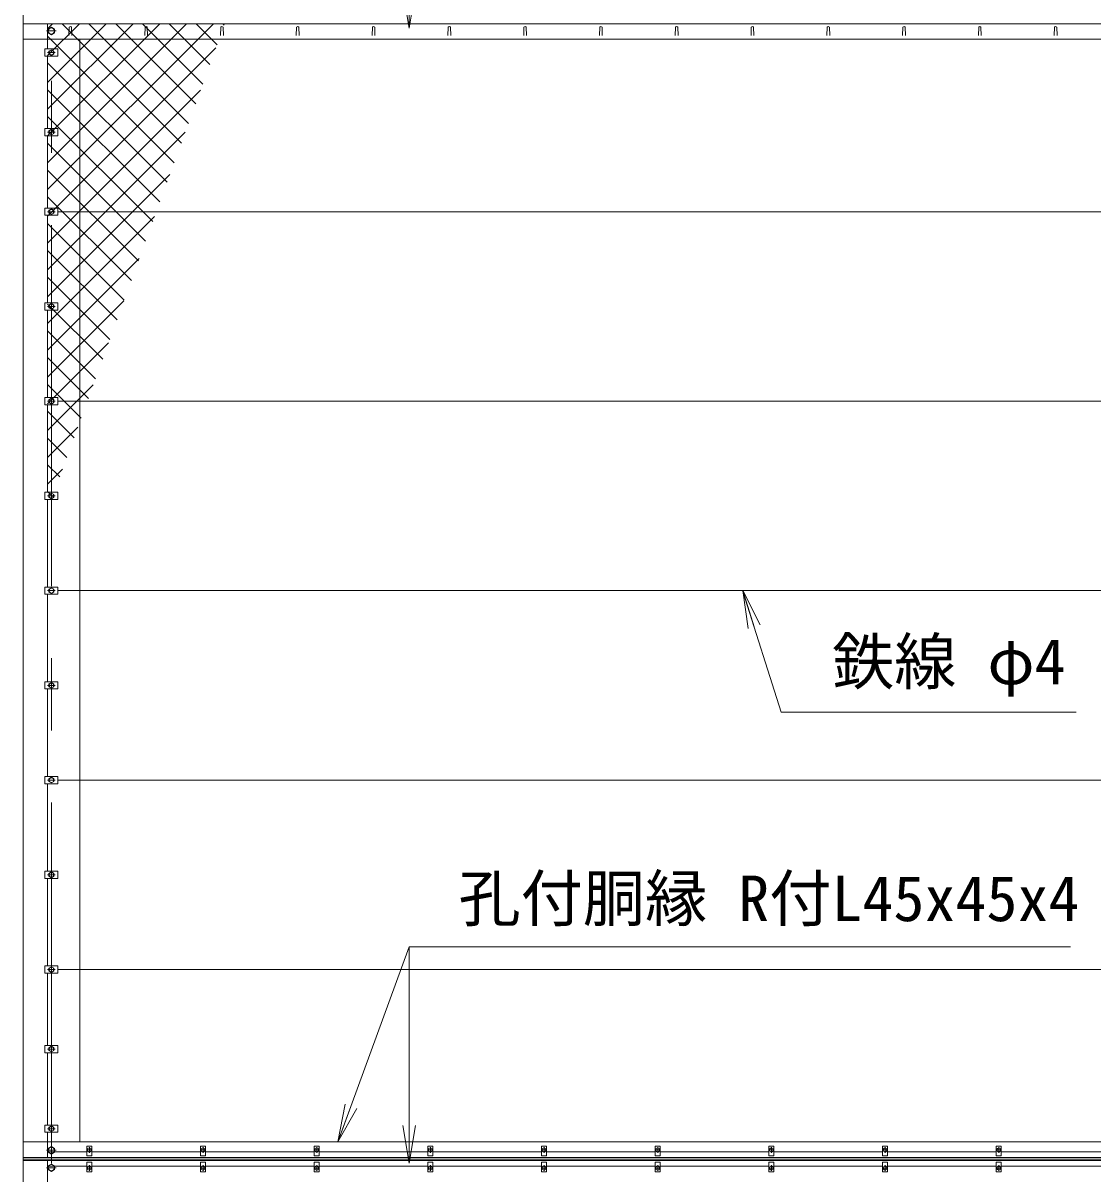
# Model space of a CAD drawing. Units: millimetres at full size; details may follow other scales. Extents: x -10500 to 10500, y -7425 to 7425.
# Drawn here: x -8222 to -5398, y -254 to 2784 of the extents above; entities that cross this region are included whole.
import ezdxf
from ezdxf.enums import TextEntityAlignment as Align

# ---------------------------------------------------------------- set-up
doc = ezdxf.new("R2010")
doc.units = ezdxf.units.MM
doc.header["$LTSCALE"] = 30
doc.linetypes.add('USER1', pattern=[50.8, 31.75, -6.35, 6.35, -6.35])
for name, color, linetype, lineweight in [('0-0_D-STR-TXT', 7, 'Continuous', 13), ('0-2_D-BMK', 2, 'USER1', 13), ('0-3_D-STR3', 3, 'Continuous', 13), ('0-7_D-STR1', 1, 'Continuous', 18), ('0-8_0', 7, 'Continuous', 18), ('0-B_D-STR2', 7, 'Continuous', 13)]:
    doc.layers.add(name, color=color, linetype=linetype, lineweight=lineweight)
doc.styles.add('ＭＳ ゴシック', font='')
doc.styles.get('ＭＳ ゴシック').set_extended_font_data('MS Gothic')

# ---------------------------------------------------------------- blocks, each defined once
blk = doc.blocks.new('_Open')
at = {"layer": '0-8_0'}
blk.add_line((-30, 5), (0, 0), dxfattribs=at)
blk.add_lwpolyline([(-30, -5), (0, 0), (-30, 0)], dxfattribs=at)

msp = doc.modelspace()

# ---------------------------------------------------------------- linework, layer by layer
at = {"layer": '0-0_D-STR-TXT'}
for p, q in [((-7202.6, 3345.94), (-7202.6, 2772.02)), ((-7202.6, 345.94), (-7202.6, -223.55))]:
    msp.add_line(p, q, dxfattribs=at)
for points in [[(-5442.78, 965.31), (-6221.1, 965.31), (-6322.06, 1283.8)], [(-5457.9, 345.94), (-7202.6, 345.94), (-7390.1, -167.42)]]:
    msp.add_lwpolyline(points, dxfattribs=at)
at = {"layer": '0-2_D-BMK'}
for p, q in [((-8146.86, -3274.3), (-8146.86, 5845.7)), ((-8134.11, 2762.7), (-8159.61, 2762.7)), ((-8156.86, 2705.7), (-8136.86, 2705.7)), ((-8156.86, 2495.7), (-8136.86, 2495.7)), ((-8156.86, 2285.7), (-8136.86, 2285.7)), ((-8156.86, 2035.7), (-8136.86, 2035.7)), ((-8156.86, 1785.7), (-8136.86, 1785.7)), ((-8156.86, 1535.7), (-8136.86, 1535.7)), ((-8156.86, 1285.7), (-8136.86, 1285.7)), ((-8156.86, 1035.7), (-8136.86, 1035.7)), ((-8156.86, 785.7), (-8136.86, 785.7)), ((-8156.86, 535.7), (-8136.86, 535.7)), ((-8156.86, 285.7), (-8136.86, 285.7)), ((-8156.86, 75.7), (-8136.86, 75.7)), ((-8156.86, -134.3), (-8136.86, -134.3)), ((-8134.11, -191.3), (-8159.61, -191.3)), ((-8054.3, -190.3), (-8039.42, -190.3)), ((-8046.86, -197.74), (-8046.86, -182.86)), ((-7754.3, -190.3), (-7739.42, -190.3)), ((-7746.86, -197.74), (-7746.86, -182.86)), ((-7454.3, -190.3), (-7439.42, -190.3)), ((-7446.86, -197.74), (-7446.86, -182.86)), ((-7154.3, -190.3), (-7139.42, -190.3)), ((-7146.86, -197.74), (-7146.86, -182.86)), ((-6854.3, -190.3), (-6839.42, -190.3)), ((-6846.86, -197.74), (-6846.86, -182.86)), ((-6554.3, -190.3), (-6539.42, -190.3)), ((-6546.86, -197.74), (-6546.86, -182.86)), ((-6254.3, -190.3), (-6239.42, -190.3)), ((-6246.86, -197.74), (-6246.86, -182.86)), ((-5954.3, -190.3), (-5939.42, -190.3)), ((-5946.86, -197.74), (-5946.86, -182.86)), ((-5654.3, -190.3), (-5639.42, -190.3)), ((-5646.86, -197.74), (-5646.86, -182.86)), ((-8134.11, -237.3), (-8159.61, -237.3)), ((-8054.3, -238.3), (-8039.42, -238.3)), ((-8046.86, -230.86), (-8046.86, -245.74)), ((-7754.3, -238.3), (-7739.42, -238.3)), ((-7746.86, -230.86), (-7746.86, -245.74)), ((-7454.3, -238.3), (-7439.42, -238.3)), ((-7446.86, -230.86), (-7446.86, -245.74)), ((-7154.3, -238.3), (-7139.42, -238.3)), ((-7146.86, -230.86), (-7146.86, -245.74)), ((-6854.3, -238.3), (-6839.42, -238.3)), ((-6846.86, -230.86), (-6846.86, -245.74)), ((-6554.3, -238.3), (-6539.42, -238.3)), ((-6546.86, -230.86), (-6546.86, -245.74)), ((-6254.3, -238.3), (-6239.42, -238.3)), ((-6246.86, -230.86), (-6246.86, -245.74)), ((-5954.3, -238.3), (-5939.42, -238.3)), ((-5946.86, -230.86), (-5946.86, -245.74)), ((-5654.3, -238.3), (-5639.42, -238.3)), ((-5646.86, -230.86), (-5646.86, -245.74))]:
    msp.add_line(p, q, dxfattribs=at)
at = {"layer": '0-3_D-STR3'}
for p, q in [((-8156.86, 2715.2), (-8156.86, 2780.7)), ((-8146.86, 2752.89), (-8155.36, 2757.8)), ((-8138.36, 2757.8), (-8146.86, 2752.89)), ((-8164.06, 2715.2), (-8129.66, 2715.2)), ((-8164.06, 2715.2), (-8164.06, 2696.2)), ((-8153.36, 2709.46), (-8146.86, 2713.21)), ((-8153.36, 2701.95), (-8153.36, 2709.46)), ((-8146.86, 2713.21), (-8140.36, 2709.46)), ((-8140.36, 2709.46), (-8140.36, 2701.95)), ((-8129.66, 2715.2), (-8129.66, 2696.2)), ((-8164.06, 2696.2), (-8129.66, 2696.2)), ((-8156.86, 2505.2), (-8156.86, 2696.2)), ((-8146.86, 2698.2), (-8153.36, 2701.95)), ((-8140.36, 2701.95), (-8146.86, 2698.2)), ((-8164.06, 2505.2), (-8129.66, 2505.2)), ((-8164.06, 2505.2), (-8164.06, 2486.2)), ((-8153.36, 2499.46), (-8146.86, 2503.21)), ((-8153.36, 2491.95), (-8153.36, 2499.46)), ((-8146.86, 2488.2), (-8153.36, 2491.95)), ((-8146.86, 2503.21), (-8140.36, 2499.46)), ((-8140.36, 2491.95), (-8146.86, 2488.2)), ((-8140.36, 2499.46), (-8140.36, 2491.95)), ((-8129.66, 2505.2), (-8129.66, 2486.2)), ((-8164.06, 2486.2), (-8129.66, 2486.2)), ((-8156.86, 2295.2), (-8156.86, 2486.2)), ((-8164.06, 2295.2), (-8129.66, 2295.2)), ((-8164.06, 2295.2), (-8164.06, 2276.2)), ((-8153.36, 2289.46), (-8146.86, 2293.21)), ((-8153.36, 2281.95), (-8153.36, 2289.46)), ((-8146.86, 2278.2), (-8153.36, 2281.95)), ((-8146.86, 2293.21), (-8140.36, 2289.46)), ((-8140.36, 2281.95), (-8146.86, 2278.2)), ((-8140.36, 2289.46), (-8140.36, 2281.95)), ((-8129.66, 2295.2), (-8129.66, 2276.2)), ((-8129.66, 2285.7), (-5156.36, 2285.7)), ((-8164.06, 2276.2), (-8129.66, 2276.2)), ((-8156.86, 2045.2), (-8156.86, 2276.2)), ((-8164.06, 2045.2), (-8129.66, 2045.2)), ((-8164.06, 2045.2), (-8164.06, 2026.2)), ((-8153.36, 2039.46), (-8146.86, 2043.21)), ((-8153.36, 2031.95), (-8153.36, 2039.46)), ((-8146.86, 2043.21), (-8140.36, 2039.46)), ((-8140.36, 2039.46), (-8140.36, 2031.95)), ((-8129.66, 2045.2), (-8129.66, 2026.2)), ((-8164.06, 2026.2), (-8129.66, 2026.2)), ((-8156.86, 1795.2), (-8156.86, 2026.2)), ((-8146.86, 2028.2), (-8153.36, 2031.95)), ((-8140.36, 2031.95), (-8146.86, 2028.2)), ((-8164.06, 1795.2), (-8129.66, 1795.2)), ((-8164.06, 1795.2), (-8164.06, 1776.2)), ((-8153.36, 1789.46), (-8146.86, 1793.21)), ((-8146.86, 1793.21), (-8140.36, 1789.46)), ((-8129.66, 1795.2), (-8129.66, 1776.2)), ((-8164.06, 1776.2), (-8129.66, 1776.2)), ((-8156.86, 1545.2), (-8156.86, 1776.2)), ((-8153.36, 1781.95), (-8153.36, 1789.46)), ((-8146.86, 1778.2), (-8153.36, 1781.95)), ((-8140.36, 1781.95), (-8146.86, 1778.2)), ((-8140.36, 1789.46), (-8140.36, 1781.95)), ((-8129.66, 1785.7), (-5156.36, 1785.7)), ((-8164.06, 1545.2), (-8129.66, 1545.2)), ((-8164.06, 1545.2), (-8164.06, 1526.2)), ((-8164.06, 1526.2), (-8129.66, 1526.2)), ((-8156.86, 1295.2), (-8156.86, 1526.2)), ((-8153.36, 1539.46), (-8146.86, 1543.21)), ((-8153.36, 1531.95), (-8153.36, 1539.46)), ((-8146.86, 1528.2), (-8153.36, 1531.95)), ((-8146.86, 1543.21), (-8140.36, 1539.46)), ((-8140.36, 1531.95), (-8146.86, 1528.2)), ((-8140.36, 1539.46), (-8140.36, 1531.95)), ((-8129.66, 1545.2), (-8129.66, 1526.2)), ((-8164.06, 1295.2), (-8129.66, 1295.2)), ((-8164.06, 1295.2), (-8164.06, 1276.2)), ((-8164.06, 1276.2), (-8129.66, 1276.2)), ((-8156.86, 1045.2), (-8156.86, 1276.2)), ((-8153.36, 1289.46), (-8146.86, 1293.21)), ((-8153.36, 1281.95), (-8153.36, 1289.46)), ((-8146.86, 1278.2), (-8153.36, 1281.95)), ((-8146.86, 1293.21), (-8140.36, 1289.46)), ((-8140.36, 1281.95), (-8146.86, 1278.2)), ((-8140.36, 1289.46), (-8140.36, 1281.95)), ((-8129.66, 1295.2), (-8129.66, 1276.2)), ((-8129.66, 1285.7), (-5156.36, 1285.7)), ((-8164.06, 1045.2), (-8129.66, 1045.2)), ((-8164.06, 1045.2), (-8164.06, 1026.2)), ((-8153.36, 1039.46), (-8146.86, 1043.21)), ((-8153.36, 1031.95), (-8153.36, 1039.46)), ((-8146.86, 1043.21), (-8140.36, 1039.46)), ((-8140.36, 1039.46), (-8140.36, 1031.95)), ((-8129.66, 1045.2), (-8129.66, 1026.2)), ((-8164.06, 1026.2), (-8129.66, 1026.2)), ((-8156.86, 795.2), (-8156.86, 1026.2)), ((-8146.86, 1028.2), (-8153.36, 1031.95)), ((-8140.36, 1031.95), (-8146.86, 1028.2)), ((-8164.06, 795.2), (-8129.66, 795.2)), ((-8164.06, 795.2), (-8164.06, 776.2)), ((-8153.36, 789.46), (-8146.86, 793.21)), ((-8146.86, 793.21), (-8140.36, 789.46)), ((-8129.66, 795.2), (-8129.66, 776.2)), ((-8164.06, 776.2), (-8129.66, 776.2)), ((-8156.86, 545.2), (-8156.86, 776.2)), ((-8153.36, 781.95), (-8153.36, 789.46)), ((-8146.86, 778.2), (-8153.36, 781.95)), ((-8140.36, 781.95), (-8146.86, 778.2)), ((-8140.36, 789.46), (-8140.36, 781.95)), ((-8129.66, 785.7), (-5156.36, 785.7)), ((-8164.06, 545.2), (-8129.66, 545.2)), ((-8164.06, 545.2), (-8164.06, 526.2)), ((-8164.06, 526.2), (-8129.66, 526.2)), ((-8156.86, 295.2), (-8156.86, 526.2)), ((-8153.36, 539.46), (-8146.86, 543.21)), ((-8153.36, 531.95), (-8153.36, 539.46)), ((-8146.86, 528.2), (-8153.36, 531.95)), ((-8146.86, 543.21), (-8140.36, 539.46)), ((-8140.36, 531.95), (-8146.86, 528.2)), ((-8140.36, 539.46), (-8140.36, 531.95)), ((-8129.66, 545.2), (-8129.66, 526.2)), ((-8164.06, 295.2), (-8129.66, 295.2)), ((-8164.06, 295.2), (-8164.06, 276.2)), ((-8164.06, 276.2), (-8129.66, 276.2)), ((-8156.86, 85.2), (-8156.86, 276.2)), ((-8153.36, 289.46), (-8146.86, 293.21)), ((-8153.36, 281.95), (-8153.36, 289.46)), ((-8146.86, 278.2), (-8153.36, 281.95)), ((-8146.86, 293.21), (-8140.36, 289.46)), ((-8140.36, 281.95), (-8146.86, 278.2)), ((-8140.36, 289.46), (-8140.36, 281.95)), ((-8129.66, 295.2), (-8129.66, 276.2)), ((-8129.66, 285.7), (-5156.36, 285.7)), ((-8164.06, 85.2), (-8129.66, 85.2)), ((-8164.06, 85.2), (-8164.06, 66.2)), ((-8164.06, 66.2), (-8129.66, 66.2)), ((-8156.86, -124.8), (-8156.86, 66.2)), ((-8153.36, 79.46), (-8146.86, 83.21)), ((-8153.36, 71.95), (-8153.36, 79.46)), ((-8146.86, 68.2), (-8153.36, 71.95)), ((-8146.86, 83.21), (-8140.36, 79.46)), ((-8140.36, 71.95), (-8146.86, 68.2)), ((-8140.36, 79.46), (-8140.36, 71.95)), ((-8129.66, 85.2), (-8129.66, 66.2)), ((-8164.06, -124.8), (-8129.66, -124.8)), ((-8164.06, -124.8), (-8164.06, -143.8)), ((-8164.06, -143.8), (-8129.66, -143.8)), ((-8156.86, -209.3), (-8156.86, -143.8)), ((-8153.36, -130.54), (-8146.86, -126.79)), ((-8153.36, -138.05), (-8153.36, -130.54)), ((-8146.86, -141.8), (-8153.36, -138.05)), ((-8146.86, -126.79), (-8140.36, -130.54)), ((-8140.36, -138.05), (-8146.86, -141.8)), ((-8140.36, -130.54), (-8140.36, -138.05)), ((-8129.66, -124.8), (-8129.66, -143.8)), ((-8053.36, -206.3), (-8053.36, -180.3)), ((-8040.36, -180.3), (-8053.36, -180.3)), ((-8040.36, -206.3), (-8040.36, -180.3)), ((-7753.36, -206.3), (-7753.36, -180.3)), ((-7740.36, -180.3), (-7753.36, -180.3)), ((-7740.36, -206.3), (-7740.36, -180.3)), ((-7453.36, -206.3), (-7453.36, -180.3)), ((-7440.36, -180.3), (-7453.36, -180.3)), ((-7440.36, -206.3), (-7440.36, -180.3)), ((-7153.36, -206.3), (-7153.36, -180.3)), ((-7140.36, -180.3), (-7153.36, -180.3)), ((-7140.36, -206.3), (-7140.36, -180.3)), ((-6853.36, -206.3), (-6853.36, -180.3)), ((-6840.36, -180.3), (-6853.36, -180.3)), ((-6840.36, -206.3), (-6840.36, -180.3)), ((-6553.36, -206.3), (-6553.36, -180.3)), ((-6540.36, -180.3), (-6553.36, -180.3)), ((-6540.36, -206.3), (-6540.36, -180.3)), ((-6253.36, -206.3), (-6253.36, -180.3)), ((-6240.36, -180.3), (-6253.36, -180.3)), ((-6240.36, -206.3), (-6240.36, -180.3)), ((-5953.36, -206.3), (-5953.36, -180.3)), ((-5940.36, -180.3), (-5953.36, -180.3)), ((-5940.36, -206.3), (-5940.36, -180.3)), ((-5653.36, -206.3), (-5653.36, -180.3)), ((-5640.36, -180.3), (-5653.36, -180.3)), ((-5640.36, -206.3), (-5640.36, -180.3)), ((-8156.86, -195.3), (-8053.36, -195.3)), ((-8146.86, -201.11), (-8155.36, -196.2)), ((-8138.36, -196.2), (-8146.86, -201.11)), ((-8040.36, -206.3), (-8053.36, -206.3)), ((-8040.36, -195.3), (-7753.36, -195.3)), ((-7740.36, -206.3), (-7753.36, -206.3)), ((-7740.36, -195.3), (-7453.36, -195.3)), ((-7440.36, -206.3), (-7453.36, -206.3)), ((-7440.36, -195.3), (-7153.36, -195.3)), ((-7140.36, -206.3), (-7153.36, -206.3)), ((-7140.36, -195.3), (-6853.36, -195.3)), ((-6840.36, -206.3), (-6853.36, -206.3)), ((-6840.36, -195.3), (-6553.36, -195.3)), ((-6540.36, -206.3), (-6553.36, -206.3)), ((-6540.36, -195.3), (-6253.36, -195.3)), ((-6240.36, -206.3), (-6253.36, -206.3)), ((-6240.36, -195.3), (-5953.36, -195.3)), ((-5940.36, -206.3), (-5953.36, -206.3)), ((-5940.36, -195.3), (-5653.36, -195.3)), ((-5640.36, -206.3), (-5653.36, -206.3)), ((-5640.36, -195.3), (-5353.36, -195.3)), ((-8156.86, -284.8), (-8156.86, -219.3)), ((-8156.86, -233.3), (-8053.36, -233.3)), ((-8146.86, -247.11), (-8155.36, -242.2)), ((-8138.36, -242.2), (-8146.86, -247.11)), ((-8053.36, -222.3), (-8053.36, -248.3)), ((-8040.36, -222.3), (-8053.36, -222.3)), ((-8040.36, -222.3), (-8040.36, -248.3)), ((-8040.36, -233.3), (-7753.36, -233.3)), ((-7753.36, -222.3), (-7753.36, -248.3)), ((-7740.36, -222.3), (-7753.36, -222.3)), ((-7740.36, -222.3), (-7740.36, -248.3)), ((-7740.36, -233.3), (-7453.36, -233.3)), ((-7453.36, -222.3), (-7453.36, -248.3)), ((-7440.36, -222.3), (-7453.36, -222.3)), ((-7440.36, -222.3), (-7440.36, -248.3)), ((-7440.36, -233.3), (-7153.36, -233.3)), ((-7153.36, -222.3), (-7153.36, -248.3)), ((-7140.36, -222.3), (-7153.36, -222.3)), ((-7140.36, -222.3), (-7140.36, -248.3)), ((-7140.36, -233.3), (-6853.36, -233.3)), ((-6853.36, -222.3), (-6853.36, -248.3)), ((-6840.36, -222.3), (-6853.36, -222.3)), ((-6840.36, -222.3), (-6840.36, -248.3)), ((-6840.36, -233.3), (-6553.36, -233.3)), ((-6553.36, -222.3), (-6553.36, -248.3)), ((-6540.36, -222.3), (-6553.36, -222.3)), ((-6540.36, -222.3), (-6540.36, -248.3)), ((-6540.36, -233.3), (-6253.36, -233.3)), ((-6253.36, -222.3), (-6253.36, -248.3)), ((-6240.36, -222.3), (-6253.36, -222.3)), ((-6240.36, -222.3), (-6240.36, -248.3)), ((-6240.36, -233.3), (-5953.36, -233.3)), ((-5953.36, -222.3), (-5953.36, -248.3)), ((-5940.36, -222.3), (-5953.36, -222.3)), ((-5940.36, -222.3), (-5940.36, -248.3)), ((-5940.36, -233.3), (-5653.36, -233.3)), ((-5653.36, -222.3), (-5653.36, -248.3)), ((-5640.36, -222.3), (-5653.36, -222.3)), ((-5640.36, -222.3), (-5640.36, -248.3)), ((-5640.36, -233.3), (-5353.36, -233.3)), ((-8040.36, -248.3), (-8053.36, -248.3)), ((-7740.36, -248.3), (-7753.36, -248.3)), ((-7440.36, -248.3), (-7453.36, -248.3)), ((-7140.36, -248.3), (-7153.36, -248.3)), ((-6840.36, -248.3), (-6853.36, -248.3)), ((-6540.36, -248.3), (-6553.36, -248.3)), ((-6240.36, -248.3), (-6253.36, -248.3)), ((-5940.36, -248.3), (-5953.36, -248.3)), ((-5640.36, -248.3), (-5653.36, -248.3))]:
    msp.add_line(p, q, dxfattribs=at)
for points in [[(-8155.36, 2757.8), (-8155.36, 2767.61), (-8146.86, 2772.52)], [(-8146.86, 2772.52), (-8138.36, 2767.61), (-8138.36, 2757.8)], [(-8155.36, -196.2), (-8155.36, -186.39), (-8146.86, -181.48)], [(-8146.86, -181.48), (-8138.36, -186.39), (-8138.36, -196.2)], [(-8155.36, -242.2), (-8155.36, -232.39), (-8146.86, -227.48)], [(-8146.86, -227.48), (-8138.36, -232.39), (-8138.36, -242.2)]]:
    msp.add_lwpolyline(points, dxfattribs=at)
for centre, radius in [((-8146.86, 2762.7), 8.25), ((-8146.86, 2705.7), 6.25), ((-8146.86, 2495.7), 6.25), ((-8146.86, 2285.7), 6.25), ((-8146.86, 2035.7), 6.25), ((-8146.86, 1785.7), 6.25), ((-8146.86, 1535.7), 6.25), ((-8146.86, 1285.7), 6.25), ((-8146.86, 1035.7), 6.25), ((-8146.86, 785.7), 6.25), ((-8146.86, 535.7), 6.25), ((-8146.86, 285.7), 6.25), ((-8146.86, 75.7), 6.25), ((-8146.86, -134.3), 6.25), ((-8146.86, -191.3), 8.25), ((-8046.86, -190.3), 5.25), ((-7746.86, -190.3), 5.25), ((-7446.86, -190.3), 5.25), ((-7146.86, -190.3), 5.25), ((-6846.86, -190.3), 5.25), ((-6546.86, -190.3), 5.25), ((-6246.86, -190.3), 5.25), ((-5946.86, -190.3), 5.25), ((-5646.86, -190.3), 5.25), ((-8146.86, -237.3), 8.25), ((-8046.86, -238.3), 5.25), ((-7746.86, -238.3), 5.25), ((-7446.86, -238.3), 5.25), ((-7146.86, -238.3), 5.25), ((-6846.86, -238.3), 5.25), ((-6546.86, -238.3), 5.25), ((-6246.86, -238.3), 5.25), ((-5946.86, -238.3), 5.25), ((-5646.86, -238.3), 5.25)]:
    msp.add_circle(centre, radius, dxfattribs=at)
at = {"layer": '0-7_D-STR1'}
for p, q in [((-8221.86, 2781.7), (-3146.86, 2781.7)), ((-8099.86, 2772.58), (-8100.61, 2751.08)), ((-8093.86, 2772.58), (-8093.11, 2751.08)), ((-7899.86, 2772.58), (-7900.61, 2751.08)), ((-7893.86, 2772.58), (-7893.11, 2751.08)), ((-7699.86, 2772.58), (-7700.61, 2751.08)), ((-7693.86, 2772.58), (-7693.11, 2751.08)), ((-7499.86, 2772.58), (-7500.61, 2751.08)), ((-7493.86, 2772.58), (-7493.11, 2751.08)), ((-7299.86, 2772.58), (-7300.61, 2751.08)), ((-7293.86, 2772.58), (-7293.11, 2751.08)), ((-7099.86, 2772.58), (-7100.61, 2751.08)), ((-7093.86, 2772.58), (-7093.11, 2751.08)), ((-6899.86, 2772.58), (-6900.61, 2751.08)), ((-6893.86, 2772.58), (-6893.11, 2751.08)), ((-6699.86, 2772.58), (-6700.61, 2751.08)), ((-6693.86, 2772.58), (-6693.11, 2751.08)), ((-6499.86, 2772.58), (-6500.61, 2751.08)), ((-6493.86, 2772.58), (-6493.11, 2751.08)), ((-6299.86, 2772.58), (-6300.61, 2751.08)), ((-6293.86, 2772.58), (-6293.11, 2751.08)), ((-6099.86, 2772.58), (-6100.61, 2751.08)), ((-6093.86, 2772.58), (-6093.11, 2751.08)), ((-5899.86, 2772.58), (-5900.61, 2751.08)), ((-5893.86, 2772.58), (-5893.11, 2751.08)), ((-5699.86, 2772.58), (-5700.61, 2751.08)), ((-5693.86, 2772.58), (-5693.11, 2751.08)), ((-5499.86, 2772.58), (-5500.61, 2751.08)), ((-5493.86, 2772.58), (-5493.11, 2751.08)), ((-8221.86, 2740.7), (-3146.86, 2740.7)), ((-8071.86, -169.3), (-8071.86, 2740.7)), ((-8221.86, -169.3), (-3146.86, -169.3)), ((-8221.86, -210.3), (-3146.86, -210.3)), ((-8221.86, -214.3), (-3146.86, -214.3)), ((-8221.86, -218.3), (-3146.86, -218.3))]:
    msp.add_line(p, q, dxfattribs=at)
msp.add_lwpolyline([(-8221.86, 5785.7), (-8221.86, -3214.3), (-8071.86, -3214.3), (-8071.86, -2214.3)], dxfattribs=at)
for centre in [(-8096.86, 2771.33), (-7896.86, 2771.33), (-7696.86, 2771.33), (-7496.86, 2771.33), (-7296.86, 2771.33), (-7096.86, 2771.33), (-6896.86, 2771.33), (-6696.86, 2771.33), (-6496.86, 2771.33), (-6296.86, 2771.33), (-6096.86, 2771.33), (-5896.86, 2771.33), (-5696.86, 2771.33), (-5496.86, 2771.33)]:
    msp.add_arc(centre, 3.25, 22.61986, 157.38014, dxfattribs=at)
at = {"layer": '0-B_D-STR2'}
for p, q in [((-8156.86, 2768.54), (-8143.7, 2781.7)), ((-8156.86, 2697.83), (-8072.99, 2781.7)), ((-8156.86, 2627.12), (-8002.27, 2781.7)), ((-8156.86, 2556.41), (-7931.56, 2781.7)), ((-8156.86, 2485.7), (-7860.85, 2781.7)), ((-8156.86, 2414.99), (-7790.14, 2781.7)), ((-8156.86, 2344.28), (-7719.43, 2781.7)), ((-7803.93, 2466.95), (-8118.69, 2781.7)), ((-7785.06, 2518.79), (-8047.98, 2781.7)), ((-7766.19, 2570.63), (-7977.27, 2781.7)), ((-7747.32, 2622.47), (-7906.56, 2781.7)), ((-7728.45, 2674.31), (-7835.85, 2781.7)), ((-7709.59, 2726.15), (-7765.14, 2781.7)), ((-7690.72, 2778), (-7694.42, 2781.7)), ((-7822.8, 2415.1), (-8156.86, 2749.16)), ((-8156.86, 2273.57), (-7712.63, 2717.8)), ((-7841.67, 2363.26), (-8156.86, 2678.45)), ((-7860.54, 2311.42), (-8156.86, 2607.74)), ((-8156.86, 2202.86), (-7753.09, 2606.62)), ((-7879.41, 2259.58), (-8156.86, 2537.03)), ((-8156.86, 2132.15), (-7793.56, 2495.45)), ((-7898.27, 2207.74), (-8156.86, 2466.32)), ((-7917.14, 2155.89), (-8156.86, 2395.61)), ((-8156.86, 2061.44), (-7834.02, 2384.27)), ((-7936.01, 2104.05), (-8156.86, 2324.9)), ((-8156.86, 1990.73), (-7874.48, 2273.1)), ((-7954.88, 2052.21), (-8156.86, 2254.19)), ((-7973.75, 2000.37), (-8156.86, 2183.48)), ((-8156.86, 1920.02), (-7914.95, 2161.92)), ((-7992.62, 1948.53), (-8156.86, 2112.77)), ((-8156.86, 1849.3), (-7955.41, 2050.75)), ((-8011.49, 1896.69), (-8156.86, 2042.06)), ((-8030.36, 1844.84), (-8156.86, 1971.34)), ((-8156.86, 1778.59), (-7995.88, 1939.57)), ((-8049.23, 1793), (-8156.86, 1900.63)), ((-8068.09, 1741.16), (-8156.86, 1829.92)), ((-8156.86, 1707.88), (-8036.34, 1828.4)), ((-8086.96, 1689.32), (-8156.86, 1759.21)), ((-8156.86, 1637.17), (-8076.81, 1717.22)), ((-8105.83, 1637.48), (-8156.86, 1688.5)), ((-8124.7, 1585.63), (-8156.86, 1617.79)), ((-8156.86, 1566.46), (-8117.27, 1606.05)), ((-8143.57, 1533.79), (-8156.86, 1547.08))]:
    msp.add_line(p, q, dxfattribs=at)

# ---------------------------------------------------------------- block references
at = {"layer": '0-0_D-STR-TXT', "xscale": 3.333333, "yscale": 3.333333}
for p, rotation in [((-7202.6, 2770.02), 270), ((-6322.66, 1285.7), 107.58773), ((-7390.78, -169.3), 249.93573), ((-7202.6, -225.55), 270)]:
    msp.add_blockref('_Open', p, dxfattribs=dict(at, rotation=rotation))

# ---------------------------------------------------------------- texts
at = {"layer": '0-0_D-STR-TXT', "style": 'ＭＳ ゴシック'}
for s, p in [('鉄線 φ4', (-6086.81, 1002.49)), ('孔付胴縁 R付L45x45x4', (-7072.75, 377.4))]:
    msp.add_text(s, height=120.3, dxfattribs=at).set_placement(p, align=Align.BOTTOM_LEFT)

doc.saveas('drawing.dxf')
